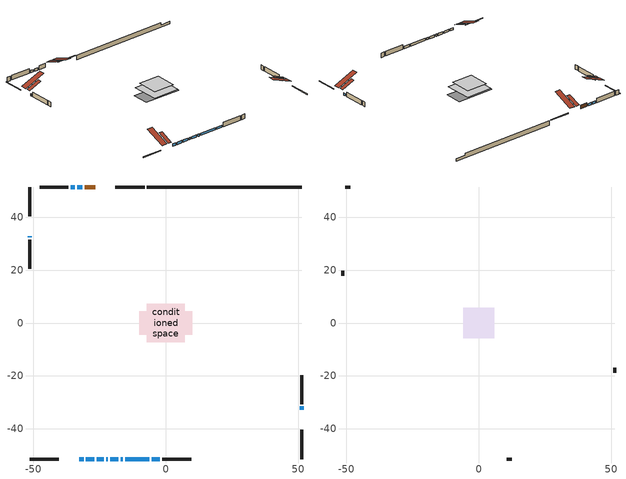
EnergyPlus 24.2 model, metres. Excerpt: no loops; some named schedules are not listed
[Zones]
conditioned space
 floor adiabatic (AdiabaticFloorConstruction): -7.27,-7.27 -7.27,7.27 7.27,7.27 7.27,-7.27 z1
 floor foundation (Slab1 construction): -10.11,-4.52 -10.11,4.52 10.11,4.52 10.11,-4.52 z-1.44
 wall outside (RimJoist1 construction): -8.03,51.42 -19.01,51.42 / -51.42,-51.42 -40.45,-51.42 / -51.42,51.42 -51.42,40.45 / 51.42,-51.42 51.42,-40.45 z1:1.31
 wall outside (AdiabaticWallConstruction 1): -26.67,51.42 -30.64,51.42 z1:3.04
 wall outside (AdiabaticWallConstruction): -32.78,-51.42 -31.09,-51.42 / -30.16,-51.42 -27.04,-51.42 / -31.57,51.42 -33.4,51.42 / -34.32,51.42 -35.85,51.42 / 51.42,-32.78 51.42,-31.56 / -51.42,32.78 -51.42,32.44 / -26.11,-51.42 -23.36,-51.42 / -22.44,-51.42 -21.96,-51.42 / -21.03,-51.42 -17.98,-51.42 / -17.05,-51.42 -16.33,-51.42 / -15.4,-51.42 -6.26,-51.42 / -5.33,-51.42 -2.2,-51.42 z1:2.22
 wall outside (Wall1 construction): -36.78,51.42 -47.7,51.42 / -1.28,-51.42 9.65,-51.42 / -51.42,31.52 -51.42,20.59 / 51.42,-30.63 51.42,-19.71 z1:3.44
 wall foundation (FoundationWall1 construction): -7.1,51.42,-1.44 -7.1,51.42,1 45.57,51.42,1 45.57,51.42,-0.2 51.42,51.42,-0.2 51.42,51.42,-1.44
 window (WindowConstruction): -32.78,-51.42 -31.09,-51.42 z1:2.22
 window (WindowConstruction 5): -30.16,-51.42 -27.04,-51.42 z1:2.22
 window (WindowConstruction 6): -31.57,51.42 -33.39,51.42 z1:2.22
 window (WindowConstruction 7): -34.32,51.42 -35.85,51.42 z1:2.22
 window (WindowConstruction 8): 51.42,-32.78 51.42,-31.56 z1:2.22
 window (WindowConstruction 9): -51.42,32.78 -51.42,32.44 z1:2.22
 window (WindowConstruction 10): -26.11,-51.42 -23.37,-51.42 z1:2.22
 window (WindowConstruction 1): -22.44,-51.42 -21.96,-51.42 z1:2.22
 window (WindowConstruction 11): -21.03,-51.42 -17.98,-51.42 z1:2.22
 window (WindowConstruction 2): -17.05,-51.42 -16.33,-51.42 z1:2.22
 window (WindowConstruction 3): -15.4,-51.42 -6.26,-51.42 z1:2.22
 window (WindowConstruction 4): -5.33,-51.42 -2.21,-51.42 z1:2.22
 door (Door): -26.67,51.42 -30.64,51.42 z1:3.04
 ceiling adiabatic (AdiabaticFloorConstruction): 7.27,-7.27 7.27,7.27 -7.27,7.27 -7.27,-7.27 z1
 roof outside (Roof2 construction): -25.74,51.42,3.44 -25.74,44.52,6.32 -23.87,44.52,6.32 -23.87,51.42,3.44; -33.71,-51.42,3.44 -33.71,-44.52,6.32 -35.58,-44.52,6.32 -35.58,-51.42,3.44; -51.42,33.71,3.44 -44.52,33.71,6.32 -44.52,35.58,6.32 -51.42,35.58,3.44; 51.42,-33.71,3.44 44.52,-33.71,6.32 44.52,-35.58,6.32 51.42,-35.58,3.44
attic - vented
 floor to conditioned space (Floor1 construction Reversed): -5.78,-5.78 -5.78,5.78 5.78,5.78 5.78,-5.78 z3.44
 wall outside (Wall2 construction): -48.63,51.42 -50.49,51.42 / 10.57,-51.42 12.44,-51.42 / -51.42,19.66 -51.42,17.8 / 51.42,-18.78 51.42,-16.92 z1:3.44
 roof outside (Roof1 construction): -22.94,51.42,3.44 -22.94,40.31,8.07 -19.93,40.31,8.07 -19.93,51.42,3.44; -36.51,-51.42,3.44 -36.51,-40.31,8.07 -39.52,-40.31,8.07 -39.52,-51.42,3.44; -51.42,36.51,3.44 -40.31,36.51,8.07 -40.31,39.52,8.07 -51.42,39.52,3.44; 51.42,-36.51,3.44 40.31,-36.51,8.07 40.31,-39.52,8.07 51.42,-39.52,3.44
[Building]
Building 1: Terrain=Suburbs
[Site:Location]
Prince Albert AP_SK: Latitude {deg}=53.21; Longitude {deg}=-105.67; Time Zone {hr}=-6; Elevation {m}=428; Keep Site Location Information=Yes
[Site:GroundTemperature:Shallow]
-5.03068, -7.78458, -8.00512, -6.69825, -1.45193, 3.76996, 8.29705, 11.1649, 11.4085, 9.07601, 4.66436, -0.397337
[Site:WaterMainsTemperature]
Calculation Method=Schedule; Temperature Schedule=mains temperature schedule
[Material] Roughness=Rough; Thermal Absorptance=0.9
Name | Thickness {m} | Conductivity {W/m-K} | Density {kg/m3} | Specific Heat {J/kg-K} | Solar Absorptance | Visible Absorptance
asphalt or fiberglass shingles | 0.00635 | 0.162714 | 1121.4 | 1465.45 | 0.84 | 0.84
ceiling loosefill ins | 0.254 | 0.0480833 | 16.02 | 1046.75 | 0.7 | 0.7
ceiling stud and cavity | 0.1397 | 0.0895453 | 65.682 | 1177.47 | 0.7 | 0.7
concrete 4.0 in. | 0.1016 | 1.803125 | 2242.8 | 837.4 | 0.7 | 0.7
concrete 8.0 in. | 0.2032 | 1.803125 | 2242.8 | 837.4 | 0.7 | 0.7
door material | 0.04445 | 0.0451087 | 512.64 | 1214.23 | 0.7 | 0.7
exterior vertical ins | 0.0813577 | 0.029427 | 32.04 | 1214.23 | 0.7 | 0.7
floor covering | 0.0127 | 0.0433444 | 54.468 | 1339.84 | 0.6 | 0.6
floor rigid ins; wall rigid ins 1 | 0.512978 | 0.029427 | 32.04 | 1214.23 | 0.7 | 0.7
floor stud and cavity | 0.1397 | 1.75129 | 37.0049 | 1207.88 | 0.7 | 0.7
furniture material conditioned space 1 | 0.1524 | 0.115458 | 640.8 | 1214.23 | 0.6 | 0.6
gypsum board | 0.0127 | 0.160291 | 801 | 837.4 | 0.6 | 0.6
gypsum board 1 | 0.0127 | 0.160291 | 801 | 837.4 | 0.7 | 0.7
osb sheathing 0.5 in. | 0.0127 | 0.115458 | 512.64 | 1214.23 | 0.7 | 0.7
osb sheathing 0.75 in. | 0.01905 | 0.115458 | 512.64 | 1214.23 | 0.7 | 0.7
osb sheathing 2.0 in. | 0.0508 | 0.115458 | 512.64 | 1214.23 | 0.7 | 0.7
rim joist rigid ins; wall rigid ins | 0.051816 | 0.029427 | 32.04 | 1214.23 | 0.7 | 0.7
rim joist stud and cavity | 0.0508 | 0.0439398 | 125.044 | 1163.47 | 0.6 | 0.6
roof rigid ins | 0.103632 | 0.029427 | 32.04 | 1214.23 | 0.7 | 0.7
roof stud and cavity | 0.2032 | 0.319228 | 78.34581 | 1123.46 | 0.7 | 0.7
wall stud and cavity | 0.1397 | 0.212138 | 139.0536 | 1170.24 | 0.7 | 0.7
wall stud and cavity 1 | 0.0889 | 6.1454 | 50.32683 | 1063.81 | 0.6 | 0.6
wall stud and cavity 2 | 0.0889 | 0.380278 | 52.3479 | 1209.89 | 0.7 | 0.7
wall stud and cavity 3 | 0.0889 | 0.391764 | 83.0341 | 1211.67 | 0.7 | 0.7
wood siding | 0.0254 | 0.102417 | 544.68 | 1172.36 | 0 | 0
wood siding 1 | 0.00254 | 0.102417 | 544.68 | 1172.36 | 0 | 0
wood siding 2; wood siding 3; wood siding 4 | 0.0254 | 0.102417 | 544.68 | 1172.36 | 0.7 | 0.7
[WindowMaterial:SimpleGlazingSystem]
Name | U-Factor {W/m2-K} | Solar Heat Gain Coefficient
WindowMaterial | 1.87715 | 0.6
WindowMaterial 1 | 1.927681 | 0.55
WindowMaterial 10 | 1.75564 | 0.55
WindowMaterial 11 | 1.90156 | 0.5
WindowMaterial 2 | 1.81071 | 0.52
WindowMaterial 3 | 1.232126 | 0.53
WindowMaterial 4 | 1.27812 | 0.51
WindowMaterial 5 | 1.99979 | 0.53
WindowMaterial 6 | 1.31502 | 0.5
WindowMaterial 7 | 1.26449 | 0.52
WindowMaterial 8 | 1.37862 | 0.47
WindowMaterial 9 | 1.96629 | 0.51
[Construction]
AdiabaticFloorConstruction: floor stud and cavity, floor rigid ins, osb sheathing 0.75 in., floor covering
AdiabaticWallConstruction: wood siding 3, wall rigid ins 1, wall stud and cavity 2, gypsum board
AdiabaticWallConstruction 1: wood siding 4, wall rigid ins 1, wall stud and cavity 2, gypsum board
Door: door material
Floor1 construction Reversed: gypsum board, ceiling stud and cavity, ceiling loosefill ins
FoundationWall1 construction: concrete 8.0 in., gypsum board 1
furniture construction conditioned space 1: furniture material conditioned space 1
PartitionWallConstruction: gypsum board, wall stud and cavity 3, gypsum board
RimJoist1 construction: wood siding 2, rim joist rigid ins, osb sheathing 2.0 in., rim joist stud and cavity
Roof1 construction: asphalt or fiberglass shingles
Roof2 construction: asphalt or fiberglass shingles, roof rigid ins, osb sheathing 0.75 in., roof stud and cavity, gypsum board
Slab1 construction: concrete 4.0 in.
Wall1 construction: wood siding, wall rigid ins, osb sheathing 0.5 in., wall stud and cavity, gypsum board
Wall2 construction: wood siding 1, wall stud and cavity 1
WindowConstruction: WindowMaterial
WindowConstruction 1: WindowMaterial 1
WindowConstruction 10: WindowMaterial 10
WindowConstruction 11: WindowMaterial 11
WindowConstruction 2: WindowMaterial 2
WindowConstruction 3: WindowMaterial 3
WindowConstruction 4: WindowMaterial 4
WindowConstruction 5: WindowMaterial 5
WindowConstruction 6: WindowMaterial 6
WindowConstruction 7: WindowMaterial 7
WindowConstruction 8: WindowMaterial 8
WindowConstruction 9: WindowMaterial 9
[Zone] Multiplier=1; Part of Total Floor Area=Yes
Name | Volume {m3}
attic - vented | 99.0886
conditioned space | 985.9
[Space]
Name | Zone | Volume {m3}
attic - vented 1 | attic - vented | 99.0886
conditioned space 1 | conditioned space | 985.9
[ZoneInfiltration:EffectiveLeakageArea]
infil attic - vented 1: Zone or Space=attic - vented 1; Schedule=Always On Discrete; Effective Air Leakage Area {cm2}=4718.47; Stack Coefficient=0.000491432; Wind Coefficient=1.49779e-05
[ZoneMixing]
whole house fan mix: Zone or Space=attic - vented; Schedule=Always On Continuous; Design Flow Rate Calculation Method=Flow/Zone; Design Flow Rate {m3/s}=0; Source Zone or Space=conditioned space
[SurfaceProperty:ExposedFoundationPerimeter]
Slab1: Exposed Perimeter Calculation Method=TotalExposedPerimeter; Total Exposed Perimeter {m}=58.522
[InternalMass] Zone or ZoneList=conditioned space; Space or SpaceList=conditioned space 1
Name | Construction | Surface Area {m2}
furniture mass conditioned space 1 | furniture construction conditioned space 1 | 157.732
partition wall mass | PartitionWallConstruction | 394.331
[Lights]
interior lighting: Zone or ZoneList or Space or SpaceList=conditioned space 1; Schedule=interior lighting schedule; Design Level Calculation Method=LightingLevel; Lighting Level {W}=343.2; Return Air Fraction=0; Fraction Radiant=0.6; Fraction Visible=0.2; Fraction Replaceable=1
[People]
occupants: Zone or ZoneList or Space or SpaceList=conditioned space 1; Number of People Schedule=occupants schedule; Number of People Calculation Method=People; Number of People=3; Fraction Radiant=0.314171; Sensible Heat Fraction=0.56303; Activity Level Schedule=occupants activity schedule; Carbon Dioxide Generation Rate {m3/s-W}=0; Enable ASHRAE 55 Comfort Warnings=No; Mean Radiant Temperature Calculation Type=EnclosureAveraged
[ElectricEquipment] Zone or ZoneList or Space or SpaceList=conditioned space 1; Design Level Calculation Method=EquipmentLevel
Name | Schedule | Design Level {W} | Fraction Latent | Fraction Radiant | Fraction Lost
clothes dryer | clothes dryer schedule | 140.772 | 0.015 | 0.081 | 0.85
clothes washer | clothes washer schedule | 32.1985 | 0.03 | 0.162 | 0.7
cooking range | cooking range schedule | 215.147 | 0.08 | 0.432 | 0.2
dishwasher | dishwasher schedule | 66.8632 | 0.3 | 0.18 | 0.4
fridge | fridge schedule | 72.9452 | 0 | 0.6 | 0
mech vent house fan | mech vent house fan schedule | 0 | 0 | 0 | 1
mech vent house fan cfis | mech vent house fan cfis schedule | 0 | 0 | 0 | 0
misc plug loads | misc plug loads schedule | 494.7 | 0.045 | 0.513 | 0.1
whole house fan | Always On Discrete | 0 | 0 | 0 | 1
[OtherEquipment] Zone or ZoneList or Space or SpaceList=conditioned space 1; Design Level Calculation Method=EquipmentLevel
Name | Fuel Type | Schedule | Design Level {W} | Fraction Latent | Fraction Radiant | Fraction Lost
clothes dryer 1 | Electricity | clothes dryer schedule | 0 | 0.015 | 0.081 | 0.85
cooking range 1 | Electricity | cooking range schedule | 0 | 0.08 | 0.432 | 0.2
general water use latent | None | general water use schedule | 62.594 | 1 | 0 | 0
general water use sensible | None | general water use schedule | -61.6891 | 0 | 0.6 | 0
mech vent house fan latent load | None | Always On Discrete | 0 | 1 | 0 | 0
mech vent house fan sensible load | None | Always On Discrete | 0 | 0 | 0 | 0
water heater energy adjustment1 | NaturalGas | Always On Discrete | 0.01 | 0 | 0 | 1
[ZoneInfiltration:DesignFlowRate] Zone or ZoneList or Space or SpaceList=conditioned space 1; Schedule=Always On Discrete; Design Flow Rate Calculation Method=Flow/Zone; Design Flow Rate {m3/s}=0
infil flow; natural vent flow; whole house fan flow
[Foundation:Kiva]
Foundation Kiva 1: Initial Indoor Air Temperature {C}=21; Wall Height Above Grade {m}=1.00338; Wall Depth Below Slab {m}=0.2032; Custom Block Material Name 1=exterior vertical ins; Custom Block Depth 1 {m}=2.43998; Custom Block X Position 1 {m}=0.2159; Custom Block Z Position 1 {m}=0
[Foundation:Kiva:Settings]
Soil Conductivity {W/m-K}=0.849921; Soil Density {kg/m3}=1842.3; Soil Specific Heat {J/kg-K}=418.7; Ground Solar Absorptivity=0.9; Ground Thermal Absorptivity=0.9; Ground Surface Roughness {m}=0.03; Far-Field Width {m}=40; Deep-Ground Boundary Condition=ZeroFlux; Deep-Ground Depth {m}=40; Minimum Cell Dimension {m}=0.2; Maximum Cell Growth Coefficient=3; Simulation Timestep=Timestep
[Exterior:Lights]
exterior lighting: Schedule=exterior lighting schedule; Design Level {W}=75.6
[EnergyManagementSystem:GlobalVariable]
infil_program_Qfan
infil_program_Qinf
natural_vent_program_Qnv
natural_vent_program_Qwhf
[EnergyManagementSystem:Sensor]
Name | Output:Variable or Output:Meter Index Key | Output:Variable or Output:Meter
airflow_gain | infil flow | Infiltration Sensible Heat Gain Energy
airflow_gain_1 | natural vent flow | Infiltration Sensible Heat Gain Energy
airflow_gain_2 | whole house fan flow | Infiltration Sensible Heat Gain Energy
airflow_loss | infil flow | Infiltration Sensible Heat Loss Energy
airflow_loss_1 | natural vent flow | Infiltration Sensible Heat Loss Energy
airflow_loss_2 | whole house fan flow | Infiltration Sensible Heat Loss Energy
clg_load_cond |  | Cooling:EnergyTransfer:Zone:CONDITIONED SPACE
clg_sp_s; clg_sp_s_1 | cooling setpoint | Schedule Value
clothes_dryer_exhaust_0_sch_s | clothes dryer exhaust 0 schedule | Schedule Value
cool_season | cooling season schedule | Schedule Value
htg_load_cond |  | Heating:EnergyTransfer:Zone:CONDITIONED SPACE
htg_sp_s; htg_sp_s_1 | heating setpoint | Schedule Value
ig_ee_conv | clothes dryer | Electric Equipment Convective Heating Energy
ig_ee_conv_2 | cooking range | Electric Equipment Convective Heating Energy
ig_ee_conv_4 | fridge | Electric Equipment Convective Heating Energy
ig_ee_conv_5 | misc plug loads | Electric Equipment Convective Heating Energy
ig_ee_conv_6 | whole house fan | Electric Equipment Convective Heating Energy
ig_ee_rad | clothes dryer | Electric Equipment Radiant Heating Energy
ig_ee_rad_2 | cooking range | Electric Equipment Radiant Heating Energy
ig_ee_rad_4 | fridge | Electric Equipment Radiant Heating Energy
ig_ee_rad_5 | misc plug loads | Electric Equipment Radiant Heating Energy
ig_ee_rad_6 | whole house fan | Electric Equipment Radiant Heating Energy
ig_lgt_conv | interior lighting | Lights Convective Heating Energy
ig_lgt_rad | interior lighting | Lights Radiant Heating Energy
ig_lgt_vis | interior lighting | Lights Visible Radiation Heating Energy
ig_oe_conv | clothes dryer 1 | Other Equipment Convective Heating Energy
ig_oe_conv_1 | cooking range 1 | Other Equipment Convective Heating Energy
ig_oe_conv_2 | general water use latent | Other Equipment Convective Heating Energy
ig_oe_conv_3 | general water use sensible | Other Equipment Convective Heating Energy
ig_oe_conv_4 | water heater energy adjustment1 | Other Equipment Convective Heating Energy
ig_oe_rad | clothes dryer 1 | Other Equipment Radiant Heating Energy
ig_oe_rad_1 | cooking range 1 | Other Equipment Radiant Heating Energy
ig_oe_rad_2 | general water use latent | Other Equipment Radiant Heating Energy
ig_oe_rad_3 | general water use sensible | Other Equipment Radiant Heating Energy
ig_oe_rad_4 | water heater energy adjustment1 | Other Equipment Radiant Heating Energy
ig_ppl_conv | occupants | People Convective Heating Energy
ig_ppl_rad | occupants | People Radiant Heating Energy
im_conv | furniture mass conditioned space 1 | Surface Inside Face Convection Heat Gain Energy
im_conv_1 | partition wall mass | Surface Inside Face Convection Heat Gain Energy
im_ig | furniture mass conditioned space 1 | Surface Inside Face Internal Gains Radiation Heat Gain Energy
im_ig_1 | partition wall mass | Surface Inside Face Internal Gains Radiation Heat Gain Energy
im_lgt | furniture mass conditioned space 1 | Surface Inside Face Lights Radiation Heat Gain Energy
im_lgt_1 | partition wall mass | Surface Inside Face Lights Radiation Heat Gain Energy
im_sol | furniture mass conditioned space 1 | Surface Inside Face Solar Radiation Heat Gain Energy
im_sol_1 | partition wall mass | Surface Inside Face Solar Radiation Heat Gain Energy
im_surf | furniture mass conditioned space 1 | Surface Inside Face Net Surface Thermal Radiation Heat Gain Energy
im_surf_1 | partition wall mass | Surface Inside Face Net Surface Thermal Radiation Heat Gain Energy
mv_conv | mech vent house fan | Electric Equipment Convective Heating Energy
mv_conv_1 | mech vent house fan cfis | Electric Equipment Convective Heating Energy
mv_conv_2 | mech vent house fan latent load | Other Equipment Convective Heating Energy
mv_conv_3 | mech vent house fan sensible load | Other Equipment Convective Heating Energy
mv_rad | mech vent house fan | Electric Equipment Radiant Heating Energy
mv_rad_1 | mech vent house fan cfis | Electric Equipment Radiant Heating Energy
mv_rad_2 | mech vent house fan latent load | Other Equipment Radiant Heating Energy
mv_rad_3 | mech vent house fan sensible load | Other Equipment Radiant Heating Energy
natural_vent_s | natural vent schedule | Schedule Value
out_pb_s |  | Site Outdoor Air Barometric Pressure
out_wt_s |  | Site Outdoor Air Humidity Ratio
site_vw_s |  | Site Wind Speed
ss_back_out | Window1 | Surface Window Shortwave from Zone Back Out Window Heat Transfer Rate
ss_back_out_1 | Window10 | Surface Window Shortwave from Zone Back Out Window Heat Transfer Rate
ss_back_out_10 | Window4 | Surface Window Shortwave from Zone Back Out Window Heat Transfer Rate
ss_back_out_11 | Window8 | Surface Window Shortwave from Zone Back Out Window Heat Transfer Rate
ss_back_out_2 | Window11 | Surface Window Shortwave from Zone Back Out Window Heat Transfer Rate
ss_back_out_3 | Window13 | Surface Window Shortwave from Zone Back Out Window Heat Transfer Rate
ss_back_out_4 | Window14 | Surface Window Shortwave from Zone Back Out Window Heat Transfer Rate
ss_back_out_5 | Window16 | Surface Window Shortwave from Zone Back Out Window Heat Transfer Rate
ss_back_out_6 | Window17 | Surface Window Shortwave from Zone Back Out Window Heat Transfer Rate
ss_back_out_7 | Window2 | Surface Window Shortwave from Zone Back Out Window Heat Transfer Rate
ss_back_out_8 | Window20 | Surface Window Shortwave from Zone Back Out Window Heat Transfer Rate
ss_back_out_9 | Window3 | Surface Window Shortwave from Zone Back Out Window Heat Transfer Rate
ss_conv | Door1 | Surface Inside Face Convection Heat Gain Energy
ss_conv_1 | Window1 | Surface Inside Face Convection Heat Gain Energy
ss_conv_10 | Window3 | Surface Inside Face Convection Heat Gain Energy
ss_conv_11 | Window4 | Surface Inside Face Convection Heat Gain Energy
ss_conv_12 | Window8 | Surface Inside Face Convection Heat Gain Energy
ss_conv_2 | Window10 | Surface Inside Face Convection Heat Gain Energy
ss_conv_3 | Window11 | Surface Inside Face Convection Heat Gain Energy
ss_conv_4 | Window13 | Surface Inside Face Convection Heat Gain Energy
ss_conv_5 | Window14 | Surface Inside Face Convection Heat Gain Energy
ss_conv_6 | Window16 | Surface Inside Face Convection Heat Gain Energy
ss_conv_7 | Window17 | Surface Inside Face Convection Heat Gain Energy
ss_conv_8 | Window2 | Surface Inside Face Convection Heat Gain Energy
ss_conv_9 | Window20 | Surface Inside Face Convection Heat Gain Energy
ss_ig | Door1 | Surface Inside Face Internal Gains Radiation Heat Gain Energy
ss_ig_1 | Window1 | Surface Inside Face Internal Gains Radiation Heat Gain Energy
ss_ig_10 | Window3 | Surface Inside Face Internal Gains Radiation Heat Gain Energy
ss_ig_11 | Window4 | Surface Inside Face Internal Gains Radiation Heat Gain Energy
ss_ig_12 | Window8 | Surface Inside Face Internal Gains Radiation Heat Gain Energy
ss_ig_2 | Window10 | Surface Inside Face Internal Gains Radiation Heat Gain Energy
ss_ig_3 | Window11 | Surface Inside Face Internal Gains Radiation Heat Gain Energy
ss_ig_4 | Window13 | Surface Inside Face Internal Gains Radiation Heat Gain Energy
ss_ig_5 | Window14 | Surface Inside Face Internal Gains Radiation Heat Gain Energy
ss_ig_6 | Window16 | Surface Inside Face Internal Gains Radiation Heat Gain Energy
ss_ig_7 | Window17 | Surface Inside Face Internal Gains Radiation Heat Gain Energy
ss_ig_8 | Window2 | Surface Inside Face Internal Gains Radiation Heat Gain Energy
ss_ig_9 | Window20 | Surface Inside Face Internal Gains Radiation Heat Gain Energy
ss_lgt | Door1 | Surface Inside Face Lights Radiation Heat Gain Energy
ss_sol | Door1 | Surface Inside Face Solar Radiation Heat Gain Energy
ss_surf | Door1 | Surface Inside Face Net Surface Thermal Radiation Heat Gain Energy
ss_surf_1 | Window1 | Surface Inside Face Net Surface Thermal Radiation Heat Gain Energy
ss_surf_10 | Window3 | Surface Inside Face Net Surface Thermal Radiation Heat Gain Energy
ss_surf_11 | Window4 | Surface Inside Face Net Surface Thermal Radiation Heat Gain Energy
ss_surf_12 | Window8 | Surface Inside Face Net Surface Thermal Radiation Heat Gain Energy
ss_surf_2 | Window10 | Surface Inside Face Net Surface Thermal Radiation Heat Gain Energy
ss_surf_3 | Window11 | Surface Inside Face Net Surface Thermal Radiation Heat Gain Energy
ss_surf_4 | Window13 | Surface Inside Face Net Surface Thermal Radiation Heat Gain Energy
ss_surf_5 | Window14 | Surface Inside Face Net Surface Thermal Radiation Heat Gain Energy
ss_surf_6 | Window16 | Surface Inside Face Net Surface Thermal Radiation Heat Gain Energy
ss_surf_7 | Window17 | Surface Inside Face Net Surface Thermal Radiation Heat Gain Energy
ss_surf_8 | Window2 | Surface Inside Face Net Surface Thermal Radiation Heat Gain Energy
ss_surf_9 | Window20 | Surface Inside Face Net Surface Thermal Radiation Heat Gain Energy
ss_trans_in | Window1 | Surface Window Transmitted Solar Radiation Rate
ss_trans_in_1 | Window10 | Surface Window Transmitted Solar Radiation Rate
ss_trans_in_10 | Window4 | Surface Window Transmitted Solar Radiation Rate
ss_trans_in_11 | Window8 | Surface Window Transmitted Solar Radiation Rate
ss_trans_in_2 | Window11 | Surface Window Transmitted Solar Radiation Rate
ss_trans_in_3 | Window13 | Surface Window Transmitted Solar Radiation Rate
ss_trans_in_4 | Window14 | Surface Window Transmitted Solar Radiation Rate
ss_trans_in_5 | Window16 | Surface Window Transmitted Solar Radiation Rate
ss_trans_in_6 | Window17 | Surface Window Transmitted Solar Radiation Rate
ss_trans_in_7 | Window2 | Surface Window Transmitted Solar Radiation Rate
ss_trans_in_8 | Window20 | Surface Window Transmitted Solar Radiation Rate
ss_trans_in_9 | Window3 | Surface Window Transmitted Solar Radiation Rate
ss_trans_out | Window1 | Surface Inside Face Initial Transmitted Diffuse Transmitted Out Window Solar Radiation Rate
ss_trans_out_1 | Window10 | Surface Inside Face Initial Transmitted Diffuse Transmitted Out Window Solar Radiation Rate
ss_trans_out_10 | Window4 | Surface Inside Face Initial Transmitted Diffuse Transmitted Out Window Solar Radiation Rate
ss_trans_out_11 | Window8 | Surface Inside Face Initial Transmitted Diffuse Transmitted Out Window Solar Radiation Rate
ss_trans_out_2 | Window11 | Surface Inside Face Initial Transmitted Diffuse Transmitted Out Window Solar Radiation Rate
ss_trans_out_3 | Window13 | Surface Inside Face Initial Transmitted Diffuse Transmitted Out Window Solar Radiation Rate
ss_trans_out_4 | Window14 | Surface Inside Face Initial Transmitted Diffuse Transmitted Out Window Solar Radiation Rate
ss_trans_out_5 | Window16 | Surface Inside Face Initial Transmitted Diffuse Transmitted Out Window Solar Radiation Rate
ss_trans_out_6 | Window17 | Surface Inside Face Initial Transmitted Diffuse Transmitted Out Window Solar Radiation Rate
ss_trans_out_7 | Window2 | Surface Inside Face Initial Transmitted Diffuse Transmitted Out Window Solar Radiation Rate
ss_trans_out_8 | Window20 | Surface Inside Face Initial Transmitted Diffuse Transmitted Out Window Solar Radiation Rate
ss_trans_out_9 | Window3 | Surface Inside Face Initial Transmitted Diffuse Transmitted Out Window Solar Radiation Rate
s_conv | Floor1 | Surface Inside Face Convection Heat Gain Energy
s_conv_1 | FoundationWall1 | Surface Inside Face Convection Heat Gain Energy
s_conv_10 | Roof2:270 | Surface Inside Face Convection Heat Gain Energy
s_conv_11 | Roof2:90 | Surface Inside Face Convection Heat Gain Energy
s_conv_12 | Slab1 | Surface Inside Face Convection Heat Gain Energy
s_conv_13 | Wall1:0 | Surface Inside Face Convection Heat Gain Energy
s_conv_14 | Wall1:180 | Surface Inside Face Convection Heat Gain Energy
s_conv_15 | Wall1:270 | Surface Inside Face Convection Heat Gain Energy
s_conv_16 | Wall1:90 | Surface Inside Face Convection Heat Gain Energy
s_conv_2 | inferred conditioned ceiling | Surface Inside Face Convection Heat Gain Energy
s_conv_3 | inferred conditioned floor | Surface Inside Face Convection Heat Gain Energy
s_conv_4 | RimJoist1:0 | Surface Inside Face Convection Heat Gain Energy
s_conv_5 | RimJoist1:180 | Surface Inside Face Convection Heat Gain Energy
s_conv_6 | RimJoist1:270 | Surface Inside Face Convection Heat Gain Energy
s_conv_7 | RimJoist1:90 | Surface Inside Face Convection Heat Gain Energy
s_conv_8 | Roof2:0 | Surface Inside Face Convection Heat Gain Energy
s_conv_9 | Roof2:180 | Surface Inside Face Convection Heat Gain Energy
s_ig | Floor1 | Surface Inside Face Internal Gains Radiation Heat Gain Energy
s_ig_1 | FoundationWall1 | Surface Inside Face Internal Gains Radiation Heat Gain Energy
s_ig_10 | Roof2:270 | Surface Inside Face Internal Gains Radiation Heat Gain Energy
s_ig_11 | Roof2:90 | Surface Inside Face Internal Gains Radiation Heat Gain Energy
s_ig_12 | Slab1 | Surface Inside Face Internal Gains Radiation Heat Gain Energy
s_ig_13 | Wall1:0 | Surface Inside Face Internal Gains Radiation Heat Gain Energy
s_ig_14 | Wall1:180 | Surface Inside Face Internal Gains Radiation Heat Gain Energy
s_ig_15 | Wall1:270 | Surface Inside Face Internal Gains Radiation Heat Gain Energy
s_ig_16 | Wall1:90 | Surface Inside Face Internal Gains Radiation Heat Gain Energy
s_ig_2 | inferred conditioned ceiling | Surface Inside Face Internal Gains Radiation Heat Gain Energy
s_ig_3 | inferred conditioned floor | Surface Inside Face Internal Gains Radiation Heat Gain Energy
s_ig_4 | RimJoist1:0 | Surface Inside Face Internal Gains Radiation Heat Gain Energy
